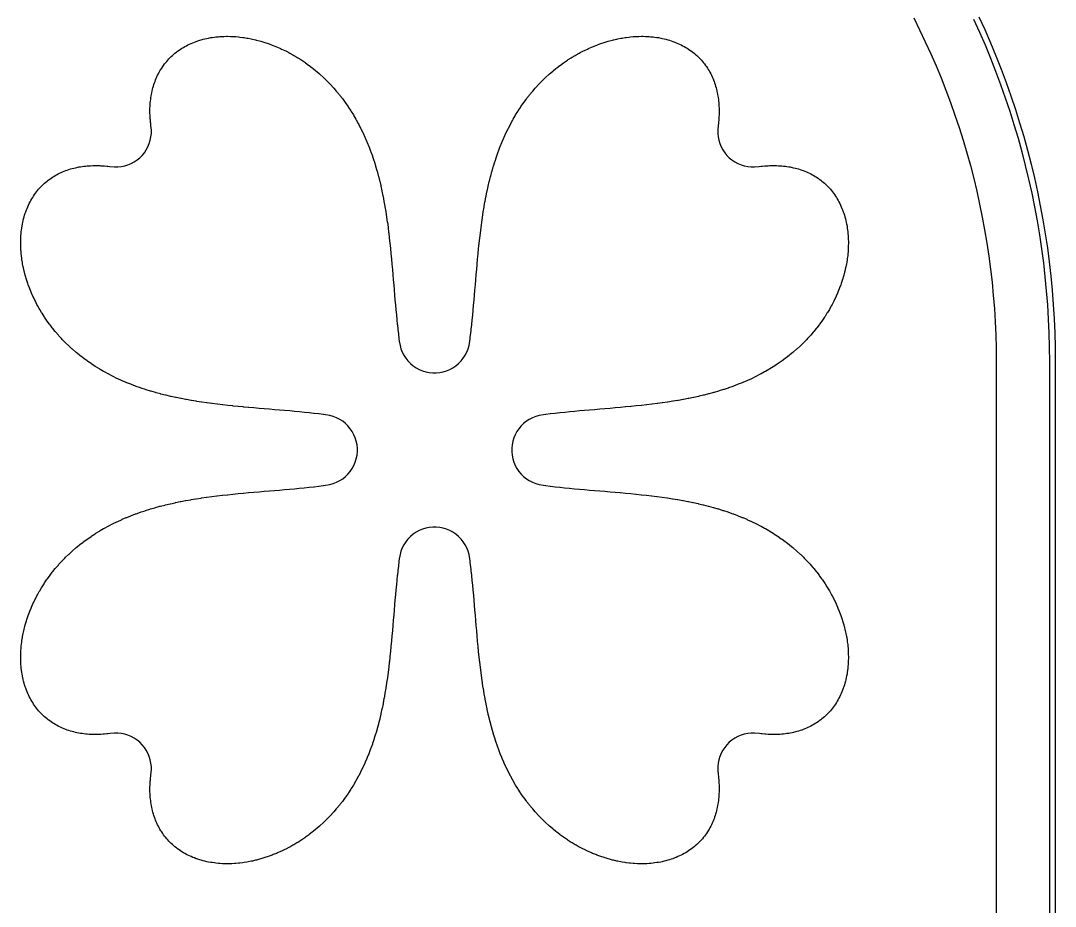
# Model space of a CAD drawing. Header units: metres. Extents: x 9 to 1211, y 9 to 2781.
# Drawn here: x 879 to 1054, y 1001.8 to 1151.6 of the extents above; entities that cross this region are included whole.
import ezdxf

# ---------------------------------------------------------------- set-up
doc = ezdxf.new("R2010")
doc.units = ezdxf.units.M
for name, color, linetype in [('ACIKLIK', 5, 'Continuous'), ('CAM_SABLON', 4, 'Continuous'), ('DIS_KENAR_V91_Z3', 1, 'Continuous'), ('LAMBA_T4_Z4', 3, 'Continuous')]:
    doc.layers.add(name, color=color, linetype=linetype)

msp = doc.modelspace()

# ---------------------------------------------------------------- linework, layer by layer
at = {"layer": 'ACIKLIK'}
msp.add_lwpolyline([(1030.05, 1152.11), (1031.04, 1150.11), (1032.01, 1148.09), (1032.93, 1146.06), (1033.82, 1144.01), (1034.68, 1141.95), (1035.5, 1139.87), (1036.28, 1137.78), (1037.03, 1135.67), (1037.73, 1133.55), (1038.41, 1131.42), (1039.04, 1129.28), (1039.64, 1127.13), (1040.2, 1124.97), (1040.72, 1122.79), (1041.2, 1120.61), (1041.65, 1118.42), (1042.05, 1116.23), (1042.42, 1114.02), (1042.75, 1111.81), (1043.04, 1109.6), (1043.3, 1107.38), (1043.51, 1105.16), (1043.69, 1102.93), (1043.82, 1100.7), (1043.92, 1098.47), (1043.98, 1096.23), (1044, 1093.88), (1044, 304.12)], dxfattribs=at)
at = {"layer": 'CAM_SABLON'}
msp.add_lwpolyline([(1040.16, 1151.9), (1041.16, 1149.72), (1042.11, 1147.53), (1043.02, 1145.32), (1043.9, 1143.1), (1044.74, 1140.86), (1045.54, 1138.6), (1046.29, 1136.34), (1047.01, 1134.05), (1047.69, 1131.76), (1048.33, 1129.46), (1048.93, 1127.14), (1049.49, 1124.82), (1050.01, 1122.48), (1050.48, 1120.14), (1050.92, 1117.79), (1051.31, 1115.43), (1051.67, 1113.07), (1051.98, 1110.7), (1052.25, 1108.32), (1052.48, 1105.94), (1052.67, 1103.56), (1052.81, 1101.17), (1052.92, 1098.78), (1052.98, 1096.39), (1053, 1093.92), (1053, 304.08)], dxfattribs=at)
at = {"layer": 'DIS_KENAR_V91_Z3'}
msp.add_lwpolyline([(894.11, 1031.03), (893.74, 1030.99), (893.56, 1030.97), (893.15, 1030.93), (892.97, 1030.91), (892.57, 1030.89), (892.37, 1030.88), (891.98, 1030.87), (891.78, 1030.86), (891.39, 1030.87), (891.18, 1030.87), (890.81, 1030.89), (890.59, 1030.9), (890.23, 1030.92), (890, 1030.95), (889.66, 1030.99), (889.42, 1031.02), (889.09, 1031.07), (888.84, 1031.11), (888.52, 1031.17), (888.28, 1031.23), (887.97, 1031.3), (887.72, 1031.37), (887.42, 1031.45), (887.17, 1031.53), (886.89, 1031.63), (886.63, 1031.72), (886.36, 1031.82), (886.1, 1031.93), (885.85, 1032.04), (885.58, 1032.17), (885.34, 1032.29), (885.08, 1032.43), (884.85, 1032.56), (884.6, 1032.71), (884.38, 1032.85), (884.13, 1033.02), (883.92, 1033.16), (883.67, 1033.35), (883.48, 1033.5), (883.24, 1033.7), (883.05, 1033.87), (882.82, 1034.08), (882.64, 1034.25), (882.42, 1034.47), (882.25, 1034.66), (882.04, 1034.89), (881.87, 1035.09), (881.68, 1035.33), (881.52, 1035.55), (881.35, 1035.79), (881.19, 1036.02), (881.03, 1036.27), (880.88, 1036.52), (880.73, 1036.77), (880.59, 1037.03), (880.46, 1037.29), (880.33, 1037.57), (880.21, 1037.83), (880.08, 1038.12), (879.98, 1038.38), (879.86, 1038.69), (879.77, 1038.95), (879.67, 1039.28), (879.59, 1039.54), (879.5, 1039.89), (879.43, 1040.14), (879.35, 1040.51), (879.3, 1040.75), (879.23, 1041.14), (879.19, 1041.38), (879.14, 1041.78), (879.11, 1042.02), (879.07, 1042.44), (879.05, 1042.68), (879.02, 1043.11), (879.01, 1043.34), (879, 1043.79), (879, 1044.01), (879.01, 1044.47), (879.02, 1044.69), (879.04, 1045.17), (879.06, 1045.38), (879.1, 1045.87), (879.12, 1046.08), (879.18, 1046.57), (879.21, 1046.78), (879.29, 1047.28), (879.33, 1047.48), (879.43, 1047.99), (879.47, 1048.19), (879.59, 1048.71), (879.64, 1048.9), (879.77, 1049.42), (879.83, 1049.61), (879.98, 1050.13), (880.04, 1050.32), (880.22, 1050.85), (880.28, 1051.03), (880.48, 1051.56), (880.55, 1051.73), (880.76, 1052.27), (880.83, 1052.44), (881.07, 1052.97), (881.15, 1053.13), (881.4, 1053.66), (881.48, 1053.83), (881.75, 1054.36), (881.84, 1054.52), (882.13, 1055.04), (882.22, 1055.2), (882.53, 1055.71), (882.62, 1055.87), (882.95, 1056.38), (883.05, 1056.53), (883.39, 1057.04), (883.49, 1057.18), (883.86, 1057.68), (883.96, 1057.82), (884.34, 1058.32), (884.45, 1058.46), (884.84, 1058.94), (884.96, 1059.07), (885.37, 1059.55), (885.48, 1059.68), (885.91, 1060.15), (886.03, 1060.27), (886.47, 1060.73), (886.6, 1060.85), (887.06, 1061.3), (887.18, 1061.41), (887.65, 1061.85), (887.78, 1061.96), (888.27, 1062.39), (888.4, 1062.5), (888.9, 1062.91), (889.03, 1063.01), (889.55, 1063.42), (889.69, 1063.52), (890.22, 1063.91), (890.35, 1064), (890.9, 1064.38), (891.03, 1064.47), (891.6, 1064.84), (891.73, 1064.92), (892.31, 1065.28), (892.44, 1065.36), (893.03, 1065.7), (893.16, 1065.77), (893.77, 1066.1), (893.9, 1066.17), (894.52, 1066.49), (894.65, 1066.56), (895.28, 1066.87), (895.41, 1066.93), (896.05, 1067.22), (896.18, 1067.28), (896.84, 1067.56), (896.96, 1067.61), (897.63, 1067.88), (897.75, 1067.93), (898.44, 1068.19), (898.55, 1068.23), (899.25, 1068.48), (899.36, 1068.52), (900.03, 1068.74), (900.13, 1068.77), (900.86, 1069), (900.97, 1069.03), (901.7, 1069.24), (901.8, 1069.27), (902.55, 1069.48), (902.65, 1069.5), (903.4, 1069.69), (903.5, 1069.72), (904.26, 1069.9), (904.35, 1069.92), (905.13, 1070.09), (905.21, 1070.11), (906, 1070.27), (906.08, 1070.29), (906.88, 1070.44), (906.95, 1070.45), (907.76, 1070.6), (907.83, 1070.61), (908.64, 1070.74), (908.71, 1070.75), (909.53, 1070.88), (909.59, 1070.89), (910.42, 1071.01), (910.47, 1071.02), (911.31, 1071.13), (911.36, 1071.14), (912.2, 1071.24), (912.24, 1071.25), (913.09, 1071.35), (913.13, 1071.35), (913.98, 1071.45), (914.02, 1071.45), (914.87, 1071.54), (914.91, 1071.54), (915.76, 1071.63), (915.79, 1071.63), (916.65, 1071.71), (916.68, 1071.71), (917.54, 1071.79), (917.56, 1071.79), (918.43, 1071.87), (918.44, 1071.87), (919.31, 1071.95), (919.32, 1071.95), (920.18, 1072.02), (921.06, 1072.09), (921.92, 1072.17), (922.77, 1072.24), (923.62, 1072.31), (924.46, 1072.38), (925.3, 1072.46), (926.13, 1072.54), (926.95, 1072.62), (927.77, 1072.7), (927.81, 1072.71), (928.57, 1072.79), (928.62, 1072.8), (929.36, 1072.88), (929.42, 1072.89), (930.15, 1072.98), (930.21, 1072.98), (930.57, 1073.03), (931.31, 1073.16), (931.88, 1073.32), (932.44, 1073.54), (932.97, 1073.82), (933.47, 1074.14), (933.93, 1074.51), (934.36, 1074.93), (934.74, 1075.39), (935.08, 1075.88), (935.36, 1076.4), (935.59, 1076.95), (935.77, 1077.52), (935.89, 1078.11), (935.95, 1078.7), (935.95, 1079.3), (935.89, 1079.89), (935.77, 1080.48), (935.59, 1081.05), (935.36, 1081.6), (935.08, 1082.12), (934.74, 1082.61), (934.36, 1083.07), (933.93, 1083.49), (933.47, 1083.86), (932.97, 1084.18), (932.44, 1084.46), (931.88, 1084.68), (931.31, 1084.84), (930.57, 1084.97), (930.21, 1085.02), (930.15, 1085.02), (929.42, 1085.11), (929.36, 1085.12), (928.62, 1085.2), (928.57, 1085.21), (927.81, 1085.29), (927.77, 1085.3), (927, 1085.38), (926.17, 1085.46), (925.34, 1085.54), (924.5, 1085.61), (923.65, 1085.69), (922.79, 1085.76), (921.93, 1085.83), (921.06, 1085.91), (920.19, 1085.98), (919.32, 1086.05), (919.32, 1086.05), (918.45, 1086.13), (918.44, 1086.13), (917.58, 1086.2), (917.56, 1086.21), (916.7, 1086.28), (916.68, 1086.29), (915.82, 1086.37), (915.79, 1086.37), (914.94, 1086.45), (914.9, 1086.46), (914.05, 1086.55), (914.02, 1086.55), (913.17, 1086.64), (913.13, 1086.65), (912.29, 1086.75), (912.24, 1086.75), (911.4, 1086.86), (911.35, 1086.86), (910.52, 1086.98), (910.47, 1086.98), (909.64, 1087.1), (909.58, 1087.11), (908.77, 1087.24), (908.7, 1087.25), (907.89, 1087.38), (907.82, 1087.39), (907.02, 1087.53), (906.95, 1087.55), (906.15, 1087.7), (906.07, 1087.71), (905.29, 1087.87), (905.21, 1087.89), (904.43, 1088.06), (904.34, 1088.08), (903.58, 1088.26), (903.49, 1088.28), (902.73, 1088.47), (902.64, 1088.5), (901.89, 1088.7), (901.79, 1088.73), (901.06, 1088.94), (900.95, 1088.97), (900.23, 1089.2), (900.12, 1089.23), (899.37, 1089.48), (899.25, 1089.52), (898.55, 1089.77), (898.44, 1089.81), (897.75, 1090.07), (897.63, 1090.12), (896.96, 1090.39), (896.84, 1090.44), (896.18, 1090.72), (896.05, 1090.78), (895.41, 1091.07), (895.28, 1091.13), (894.65, 1091.44), (894.52, 1091.51), (893.9, 1091.83), (893.77, 1091.9), (893.16, 1092.23), (893.03, 1092.3), (892.44, 1092.64), (892.31, 1092.72), (891.73, 1093.08), (891.6, 1093.16), (891.03, 1093.53), (890.9, 1093.62), (890.35, 1094), (890.22, 1094.09), (889.69, 1094.48), (889.55, 1094.58), (889.03, 1094.99), (888.9, 1095.09), (888.4, 1095.5), (888.27, 1095.61), (887.78, 1096.04), (887.65, 1096.15), (887.18, 1096.59), (887.06, 1096.7), (886.6, 1097.15), (886.47, 1097.27), (886.03, 1097.73), (885.91, 1097.85), (885.48, 1098.32), (885.37, 1098.45), (884.96, 1098.93), (884.84, 1099.06), (884.45, 1099.54), (884.34, 1099.68), (883.96, 1100.18), (883.86, 1100.32), (883.49, 1100.82), (883.39, 1100.96), (883.05, 1101.47), (882.95, 1101.62), (882.62, 1102.13), (882.53, 1102.29), (882.22, 1102.8), (882.13, 1102.96), (881.84, 1103.48), (881.75, 1103.64), (881.48, 1104.17), (881.4, 1104.34), (881.15, 1104.87), (881.07, 1105.03), (880.83, 1105.56), (880.76, 1105.73), (880.55, 1106.27), (880.48, 1106.44), (880.28, 1106.97), (880.22, 1107.15), (880.04, 1107.68), (879.98, 1107.87), (879.83, 1108.39), (879.77, 1108.58), (879.64, 1109.1), (879.59, 1109.29), (879.47, 1109.81), (879.43, 1110.01), (879.33, 1110.52), (879.29, 1110.72), (879.21, 1111.22), (879.18, 1111.43), (879.12, 1111.92), (879.1, 1112.13), (879.06, 1112.62), (879.04, 1112.83), (879.02, 1113.31), (879.01, 1113.53), (879, 1113.99), (879, 1114.21), (879.01, 1114.66), (879.02, 1114.89), (879.05, 1115.32), (879.07, 1115.56), (879.11, 1115.98), (879.14, 1116.22), (879.19, 1116.62), (879.23, 1116.86), (879.3, 1117.25), (879.35, 1117.49), (879.43, 1117.86), (879.5, 1118.11), (879.59, 1118.46), (879.67, 1118.72), (879.77, 1119.05), (879.86, 1119.31), (879.98, 1119.62), (880.08, 1119.88), (880.21, 1120.17), (880.33, 1120.43), (880.46, 1120.71), (880.59, 1120.97), (880.73, 1121.23), (880.88, 1121.48), (881.03, 1121.73), (881.19, 1121.98), (881.35, 1122.21), (881.52, 1122.45), (881.68, 1122.67), (881.87, 1122.91), (882.04, 1123.11), (882.25, 1123.34), (882.42, 1123.53), (882.64, 1123.75), (882.82, 1123.92), (883.05, 1124.13), (883.24, 1124.3), (883.48, 1124.5), (883.67, 1124.65), (883.92, 1124.84), (884.13, 1124.98), (884.38, 1125.15), (884.6, 1125.29), (884.85, 1125.44), (885.08, 1125.57), (885.34, 1125.71), (885.58, 1125.83), (885.85, 1125.96), (886.1, 1126.07), (886.36, 1126.18), (886.63, 1126.28), (886.89, 1126.37), (887.17, 1126.47), (887.42, 1126.55), (887.72, 1126.63), (887.97, 1126.7), (888.28, 1126.77), (888.52, 1126.83), (888.84, 1126.89), (889.09, 1126.93), (889.42, 1126.98), (889.66, 1127.01), (890, 1127.05), (890.23, 1127.08), (890.59, 1127.1), (890.81, 1127.11), (891.18, 1127.13), (891.39, 1127.13), (891.78, 1127.14), (891.98, 1127.13), (892.37, 1127.12), (892.57, 1127.11), (892.97, 1127.09), (893.15, 1127.07), (893.56, 1127.03), (893.74, 1127.01), (894.06, 1126.97), (894.87, 1126.9), (895.45, 1126.9), (896.03, 1126.96), (896.6, 1127.08), (897.15, 1127.25), (897.69, 1127.48), (898.21, 1127.75), (898.69, 1128.08), (899.14, 1128.45), (899.55, 1128.86), (899.92, 1129.31), (900.25, 1129.79), (900.52, 1130.31), (900.75, 1130.85), (900.92, 1131.4), (901.04, 1131.97), (901.1, 1132.55), (901.1, 1133.14), (901.03, 1133.89), (900.99, 1134.26), (900.97, 1134.44), (900.93, 1134.85), (900.91, 1135.03), (900.89, 1135.43), (900.88, 1135.63), (900.87, 1136.02), (900.86, 1136.22), (900.87, 1136.61), (900.87, 1136.82), (900.89, 1137.19), (900.9, 1137.41), (900.92, 1137.77), (900.95, 1138), (900.99, 1138.34), (901.02, 1138.58), (901.07, 1138.91), (901.11, 1139.16), (901.17, 1139.48), (901.23, 1139.72), (901.3, 1140.03), (901.37, 1140.28), (901.45, 1140.58), (901.53, 1140.83), (901.63, 1141.11), (901.72, 1141.37), (901.82, 1141.64), (901.93, 1141.9), (902.04, 1142.15), (902.17, 1142.42), (902.29, 1142.66), (902.43, 1142.92), (902.56, 1143.15), (902.71, 1143.4), (902.85, 1143.62), (903.02, 1143.87), (903.16, 1144.08), (903.35, 1144.33), (903.5, 1144.52), (903.7, 1144.76), (903.87, 1144.95), (904.08, 1145.18), (904.25, 1145.36), (904.47, 1145.58), (904.66, 1145.75), (904.89, 1145.96), (905.09, 1146.13), (905.33, 1146.32), (905.55, 1146.48), (905.79, 1146.65), (906.02, 1146.81), (906.27, 1146.97), (906.52, 1147.12), (906.77, 1147.27), (907.03, 1147.41), (907.29, 1147.54), (907.57, 1147.67), (907.83, 1147.79), (908.12, 1147.92), (908.38, 1148.02), (908.69, 1148.14), (908.95, 1148.23), (909.28, 1148.33), (909.54, 1148.41), (909.89, 1148.5), (910.14, 1148.57), (910.51, 1148.65), (910.75, 1148.7), (911.14, 1148.77), (911.38, 1148.81), (911.78, 1148.86), (912.02, 1148.89), (912.44, 1148.93), (912.68, 1148.95), (913.11, 1148.98), (913.34, 1148.99), (913.79, 1149), (914.01, 1149), (914.47, 1148.99), (914.69, 1148.98), (915.17, 1148.96), (915.38, 1148.94), (915.87, 1148.9), (916.08, 1148.88), (916.57, 1148.82), (916.78, 1148.79), (917.28, 1148.71), (917.48, 1148.67), (917.99, 1148.57), (918.19, 1148.53), (918.71, 1148.41), (918.9, 1148.36), (919.42, 1148.23), (919.61, 1148.17), (920.13, 1148.02), (920.32, 1147.96), (920.85, 1147.78), (921.03, 1147.72), (921.56, 1147.52), (921.73, 1147.45), (922.27, 1147.24), (922.44, 1147.17), (922.97, 1146.93), (923.13, 1146.85), (923.66, 1146.6), (923.83, 1146.52), (924.36, 1146.25), (924.52, 1146.16), (925.04, 1145.87), (925.2, 1145.78), (925.71, 1145.47), (925.87, 1145.38), (926.38, 1145.05), (926.53, 1144.95), (927.04, 1144.61), (927.18, 1144.51), (927.68, 1144.14), (927.82, 1144.04), (928.32, 1143.66), (928.46, 1143.55), (928.94, 1143.16), (929.07, 1143.04), (929.55, 1142.63), (929.68, 1142.52), (930.15, 1142.09), (930.27, 1141.97), (930.73, 1141.53), (930.85, 1141.4), (931.3, 1140.94), (931.41, 1140.82), (931.85, 1140.35), (931.96, 1140.22), (932.39, 1139.73), (932.5, 1139.6), (932.91, 1139.1), (933.01, 1138.97), (933.42, 1138.45), (933.52, 1138.31), (933.91, 1137.78), (934, 1137.65), (934.38, 1137.1), (934.47, 1136.97), (934.84, 1136.4), (934.92, 1136.27), (935.28, 1135.69), (935.36, 1135.56), (935.7, 1134.97), (935.77, 1134.84), (936.1, 1134.23), (936.17, 1134.1), (936.49, 1133.48), (936.56, 1133.35), (936.87, 1132.72), (936.93, 1132.59), (937.22, 1131.95), (937.28, 1131.82), (937.56, 1131.16), (937.61, 1131.04), (937.88, 1130.37), (937.93, 1130.25), (938.19, 1129.56), (938.23, 1129.45), (938.48, 1128.75), (938.52, 1128.64), (938.74, 1127.97), (938.77, 1127.87), (939, 1127.14), (939.03, 1127.03), (939.24, 1126.3), (939.27, 1126.2), (939.48, 1125.45), (939.5, 1125.35), (939.69, 1124.6), (939.72, 1124.5), (939.9, 1123.74), (939.92, 1123.65), (940.09, 1122.87), (940.11, 1122.79), (940.27, 1122), (940.29, 1121.92), (940.44, 1121.12), (940.45, 1121.05), (940.6, 1120.24), (940.61, 1120.17), (940.74, 1119.36), (940.75, 1119.29), (940.88, 1118.47), (940.89, 1118.41), (941.01, 1117.58), (941.02, 1117.53), (941.13, 1116.69), (941.14, 1116.64), (941.24, 1115.8), (941.25, 1115.76), (941.35, 1114.91), (941.35, 1114.87), (941.45, 1114.02), (941.45, 1113.98), (941.54, 1113.13), (941.54, 1113.09), (941.63, 1112.24), (941.63, 1112.21), (941.71, 1111.35), (941.71, 1111.32), (941.79, 1110.46), (941.79, 1110.44), (941.87, 1109.57), (941.87, 1109.56), (941.95, 1108.69), (941.95, 1108.68), (942.02, 1107.82), (942.09, 1106.94), (942.17, 1106.08), (942.24, 1105.23), (942.31, 1104.38), (942.38, 1103.54), (942.46, 1102.7), (942.54, 1101.87), (942.62, 1101.05), (942.7, 1100.23), (942.71, 1100.19), (942.79, 1099.43), (942.8, 1099.38), (942.88, 1098.64), (942.89, 1098.58), (942.98, 1097.85), (942.98, 1097.79), (943.03, 1097.43), (943.16, 1096.69), (943.32, 1096.12), (943.54, 1095.56), (943.82, 1095.03), (944.14, 1094.53), (944.51, 1094.07), (944.93, 1093.64), (945.39, 1093.26), (945.88, 1092.92), (946.4, 1092.64), (946.95, 1092.41), (947.52, 1092.23), (948.11, 1092.11), (948.7, 1092.05), (949.3, 1092.05), (949.89, 1092.11), (950.48, 1092.23), (951.05, 1092.41), (951.6, 1092.64), (952.12, 1092.92), (952.61, 1093.26), (953.07, 1093.64), (953.49, 1094.07), (953.86, 1094.53), (954.18, 1095.03), (954.46, 1095.56), (954.68, 1096.12), (954.84, 1096.69), (954.97, 1097.43), (955.02, 1097.79), (955.02, 1097.85), (955.11, 1098.58), (955.12, 1098.64), (955.2, 1099.38), (955.21, 1099.43), (955.29, 1100.19), (955.3, 1100.23), (955.38, 1101), (955.46, 1101.83), (955.54, 1102.66), (955.61, 1103.5), (955.69, 1104.35), (955.76, 1105.21), (955.83, 1106.07), (955.91, 1106.94), (955.98, 1107.81), (956.05, 1108.68), (956.05, 1108.68), (956.13, 1109.55), (956.13, 1109.56), (956.2, 1110.42), (956.21, 1110.44), (956.28, 1111.3), (956.29, 1111.32), (956.37, 1112.18), (956.37, 1112.21), (956.45, 1113.06), (956.46, 1113.1), (956.55, 1113.95), (956.55, 1113.98), (956.64, 1114.83), (956.65, 1114.87), (956.75, 1115.71), (956.75, 1115.76), (956.86, 1116.6), (956.86, 1116.65), (956.98, 1117.48), (956.98, 1117.53), (957.1, 1118.36), (957.11, 1118.42), (957.24, 1119.23), (957.25, 1119.3), (957.38, 1120.11), (957.39, 1120.18), (957.53, 1120.98), (957.55, 1121.05), (957.7, 1121.85), (957.71, 1121.93), (957.87, 1122.71), (957.89, 1122.79), (958.06, 1123.57), (958.08, 1123.66), (958.26, 1124.42), (958.28, 1124.51), (958.47, 1125.27), (958.5, 1125.36), (958.7, 1126.11), (958.73, 1126.21), (958.94, 1126.94), (958.97, 1127.05), (959.2, 1127.77), (959.23, 1127.88), (959.48, 1128.63), (959.52, 1128.75), (959.77, 1129.45), (959.81, 1129.56), (960.07, 1130.25), (960.12, 1130.37), (960.39, 1131.04), (960.44, 1131.16), (960.72, 1131.82), (960.78, 1131.95), (961.07, 1132.59), (961.13, 1132.72), (961.44, 1133.35), (961.51, 1133.48), (961.83, 1134.1), (961.9, 1134.23), (962.23, 1134.84), (962.3, 1134.97), (962.64, 1135.56), (962.72, 1135.69), (963.08, 1136.27), (963.16, 1136.4), (963.53, 1136.97), (963.62, 1137.1), (964, 1137.65), (964.09, 1137.78), (964.48, 1138.31), (964.58, 1138.45), (964.99, 1138.97), (965.09, 1139.1), (965.5, 1139.6), (965.61, 1139.73), (966.04, 1140.22), (966.15, 1140.35), (966.59, 1140.82), (966.7, 1140.94), (967.15, 1141.4), (967.27, 1141.53), (967.73, 1141.97), (967.85, 1142.09), (968.32, 1142.52), (968.45, 1142.63), (968.93, 1143.04), (969.06, 1143.16), (969.54, 1143.55), (969.68, 1143.66), (970.18, 1144.04), (970.32, 1144.14), (970.82, 1144.51), (970.96, 1144.61), (971.47, 1144.95), (971.62, 1145.05), (972.13, 1145.38), (972.29, 1145.47), (972.8, 1145.78), (972.96, 1145.87), (973.48, 1146.16), (973.64, 1146.25), (974.17, 1146.52), (974.34, 1146.6), (974.87, 1146.85), (975.03, 1146.93), (975.56, 1147.17), (975.73, 1147.24), (976.27, 1147.45), (976.44, 1147.52), (976.97, 1147.72), (977.15, 1147.78), (977.68, 1147.96), (977.87, 1148.02), (978.39, 1148.17), (978.58, 1148.23), (979.1, 1148.36), (979.29, 1148.41), (979.81, 1148.53), (980.01, 1148.57), (980.52, 1148.67), (980.72, 1148.71), (981.22, 1148.79), (981.43, 1148.82), (981.92, 1148.88), (982.13, 1148.9), (982.62, 1148.94), (982.83, 1148.96), (983.31, 1148.98), (983.53, 1148.99), (983.99, 1149), (984.21, 1149), (984.66, 1148.99), (984.89, 1148.98), (985.32, 1148.95), (985.56, 1148.93), (985.98, 1148.89), (986.22, 1148.86), (986.62, 1148.81), (986.86, 1148.77), (987.25, 1148.7), (987.49, 1148.65), (987.86, 1148.57), (988.11, 1148.5), (988.46, 1148.41), (988.72, 1148.33), (989.05, 1148.23), (989.31, 1148.14), (989.62, 1148.02), (989.88, 1147.92), (990.17, 1147.79), (990.43, 1147.67), (990.71, 1147.54), (990.97, 1147.41), (991.23, 1147.27), (991.48, 1147.12), (991.73, 1146.97), (991.98, 1146.81), (992.21, 1146.65), (992.45, 1146.48), (992.67, 1146.32), (992.91, 1146.13), (993.11, 1145.96), (993.34, 1145.75), (993.53, 1145.58), (993.75, 1145.36), (993.92, 1145.18), (994.13, 1144.95), (994.3, 1144.76), (994.5, 1144.52), (994.65, 1144.33), (994.84, 1144.08), (994.98, 1143.87), (995.15, 1143.62), (995.29, 1143.4), (995.44, 1143.15), (995.57, 1142.92), (995.71, 1142.66), (995.83, 1142.42), (995.96, 1142.15), (996.07, 1141.9), (996.18, 1141.64), (996.28, 1141.37), (996.37, 1141.11), (996.47, 1140.83), (996.55, 1140.58), (996.63, 1140.28), (996.7, 1140.03), (996.77, 1139.72), (996.83, 1139.48), (996.89, 1139.16), (996.93, 1138.91), (996.98, 1138.58), (997.01, 1138.34), (997.05, 1138), (997.08, 1137.77), (997.1, 1137.41), (997.11, 1137.19), (997.13, 1136.82), (997.13, 1136.61), (997.14, 1136.22), (997.13, 1136.02), (997.12, 1135.63), (997.11, 1135.43), (997.09, 1135.03), (997.07, 1134.85), (997.03, 1134.44), (997.01, 1134.26), (996.97, 1133.94), (996.9, 1133.13), (996.9, 1132.55), (996.96, 1131.97), (997.08, 1131.4), (997.25, 1130.85), (997.48, 1130.31), (997.75, 1129.79), (998.08, 1129.31), (998.45, 1128.86), (998.86, 1128.45), (999.31, 1128.08), (999.79, 1127.75), (1000.31, 1127.48), (1000.85, 1127.25), (1001.4, 1127.08), (1001.97, 1126.96), (1002.55, 1126.9), (1003.14, 1126.9), (1003.89, 1126.97), (1004.26, 1127.01), (1004.44, 1127.03), (1004.85, 1127.07), (1005.03, 1127.09), (1005.43, 1127.11), (1005.63, 1127.12), (1006.02, 1127.13), (1006.22, 1127.14), (1006.61, 1127.13), (1006.82, 1127.13), (1007.19, 1127.11), (1007.41, 1127.1), (1007.77, 1127.08), (1008, 1127.05), (1008.34, 1127.01), (1008.58, 1126.98), (1008.91, 1126.93), (1009.16, 1126.89), (1009.48, 1126.83), (1009.72, 1126.77), (1010.03, 1126.7), (1010.28, 1126.63), (1010.58, 1126.55), (1010.83, 1126.47), (1011.11, 1126.37), (1011.37, 1126.28), (1011.64, 1126.18), (1011.9, 1126.07), (1012.15, 1125.96), (1012.42, 1125.83), (1012.66, 1125.71), (1012.92, 1125.57), (1013.15, 1125.44), (1013.4, 1125.29), (1013.62, 1125.15), (1013.87, 1124.98), (1014.08, 1124.84), (1014.33, 1124.65), (1014.52, 1124.5), (1014.76, 1124.3), (1014.95, 1124.13), (1015.18, 1123.92), (1015.36, 1123.75), (1015.58, 1123.53), (1015.75, 1123.34), (1015.96, 1123.11), (1016.13, 1122.91), (1016.32, 1122.67), (1016.48, 1122.45), (1016.65, 1122.21), (1016.81, 1121.98), (1016.97, 1121.73), (1017.12, 1121.48), (1017.27, 1121.23), (1017.41, 1120.97), (1017.54, 1120.71), (1017.67, 1120.43), (1017.79, 1120.17), (1017.92, 1119.88), (1018.02, 1119.62), (1018.14, 1119.31), (1018.23, 1119.05), (1018.33, 1118.72), (1018.41, 1118.46), (1018.5, 1118.11), (1018.57, 1117.86), (1018.65, 1117.49), (1018.7, 1117.25), (1018.77, 1116.86), (1018.81, 1116.62), (1018.86, 1116.22), (1018.89, 1115.98), (1018.93, 1115.56), (1018.95, 1115.32), (1018.98, 1114.89), (1018.99, 1114.66), (1019, 1114.21), (1019, 1113.99), (1018.99, 1113.53), (1018.98, 1113.31), (1018.96, 1112.83), (1018.94, 1112.62), (1018.9, 1112.13), (1018.88, 1111.92), (1018.82, 1111.43), (1018.79, 1111.22), (1018.71, 1110.72), (1018.67, 1110.52), (1018.57, 1110.01), (1018.53, 1109.81), (1018.41, 1109.29), (1018.36, 1109.1), (1018.23, 1108.58), (1018.17, 1108.39), (1018.02, 1107.87), (1017.96, 1107.68), (1017.78, 1107.15), (1017.72, 1106.97), (1017.52, 1106.44), (1017.45, 1106.27), (1017.24, 1105.73), (1017.17, 1105.56), (1016.93, 1105.03), (1016.85, 1104.87), (1016.6, 1104.34), (1016.52, 1104.17), (1016.25, 1103.64), (1016.16, 1103.48), (1015.87, 1102.96), (1015.78, 1102.8), (1015.47, 1102.29), (1015.38, 1102.13), (1015.05, 1101.62), (1014.95, 1101.47), (1014.61, 1100.96), (1014.51, 1100.82), (1014.14, 1100.32), (1014.04, 1100.18), (1013.66, 1099.68), (1013.55, 1099.54), (1013.16, 1099.06), (1013.04, 1098.93), (1012.63, 1098.45), (1012.52, 1098.32), (1012.09, 1097.85), (1011.97, 1097.73), (1011.53, 1097.27), (1011.4, 1097.15), (1010.94, 1096.7), (1010.82, 1096.59), (1010.35, 1096.15), (1010.22, 1096.04), (1009.73, 1095.61), (1009.6, 1095.5), (1009.1, 1095.09), (1008.97, 1094.99), (1008.45, 1094.58), (1008.31, 1094.48), (1007.78, 1094.09), (1007.65, 1094), (1007.1, 1093.62), (1006.97, 1093.53), (1006.4, 1093.16), (1006.27, 1093.08), (1005.69, 1092.72), (1005.56, 1092.64), (1004.97, 1092.3), (1004.84, 1092.23), (1004.23, 1091.9), (1004.1, 1091.83), (1003.48, 1091.51), (1003.35, 1091.44), (1002.72, 1091.13), (1002.59, 1091.07), (1001.95, 1090.78), (1001.82, 1090.72), (1001.16, 1090.44), (1001.04, 1090.39), (1000.37, 1090.12), (1000.25, 1090.07), (999.56, 1089.81), (999.45, 1089.77), (998.75, 1089.52), (998.64, 1089.48), (997.97, 1089.26), (997.87, 1089.23), (997.14, 1089), (997.03, 1088.97), (996.3, 1088.76), (996.2, 1088.73), (995.45, 1088.52), (995.35, 1088.5), (994.6, 1088.31), (994.5, 1088.28), (993.74, 1088.1), (993.65, 1088.08), (992.87, 1087.91), (992.79, 1087.89), (992, 1087.73), (991.92, 1087.71), (991.12, 1087.56), (991.05, 1087.55), (990.24, 1087.4), (990.17, 1087.39), (989.36, 1087.26), (989.29, 1087.25), (988.47, 1087.12), (988.41, 1087.11), (987.58, 1086.99), (987.53, 1086.98), (986.69, 1086.87), (986.64, 1086.86), (985.8, 1086.76), (985.76, 1086.75), (984.91, 1086.65), (984.87, 1086.65), (984.02, 1086.55), (983.98, 1086.55), (983.13, 1086.46), (983.09, 1086.46), (982.24, 1086.37), (982.21, 1086.37), (981.35, 1086.29), (981.32, 1086.29), (980.46, 1086.21), (980.44, 1086.21), (979.57, 1086.13), (979.56, 1086.13), (978.69, 1086.05), (978.68, 1086.05), (977.82, 1085.98), (976.94, 1085.91), (976.08, 1085.83), (975.23, 1085.76), (974.38, 1085.69), (973.54, 1085.62), (972.7, 1085.54), (971.87, 1085.46), (971.05, 1085.38), (970.23, 1085.3), (970.19, 1085.29), (969.43, 1085.21), (969.38, 1085.2), (968.64, 1085.12), (968.58, 1085.11), (967.85, 1085.02), (967.79, 1085.02), (967.43, 1084.97), (966.69, 1084.84), (966.12, 1084.68), (965.56, 1084.46), (965.03, 1084.18), (964.53, 1083.86), (964.07, 1083.49), (963.64, 1083.07), (963.26, 1082.61), (962.92, 1082.12), (962.64, 1081.6), (962.41, 1081.05), (962.23, 1080.48), (962.11, 1079.89), (962.05, 1079.3), (962.05, 1078.7), (962.11, 1078.11), (962.23, 1077.52), (962.41, 1076.95), (962.64, 1076.4), (962.92, 1075.88), (963.26, 1075.39), (963.64, 1074.93), (964.07, 1074.51), (964.53, 1074.14), (965.03, 1073.82), (965.56, 1073.54), (966.12, 1073.32), (966.69, 1073.16), (967.43, 1073.03), (967.79, 1072.98), (967.85, 1072.98), (968.58, 1072.89), (968.64, 1072.88), (969.38, 1072.8), (969.43, 1072.79), (970.19, 1072.71), (970.23, 1072.7), (971, 1072.62), (971.83, 1072.54), (972.66, 1072.46), (973.5, 1072.39), (974.35, 1072.31), (975.21, 1072.24), (976.07, 1072.17), (976.94, 1072.09), (977.81, 1072.02), (978.68, 1071.95), (978.68, 1071.95), (979.55, 1071.87), (979.56, 1071.87), (980.42, 1071.8), (980.44, 1071.79), (981.3, 1071.72), (981.32, 1071.71), (982.18, 1071.63), (982.21, 1071.63), (983.06, 1071.55), (983.1, 1071.54), (983.95, 1071.45), (983.98, 1071.45), (984.83, 1071.36), (984.87, 1071.35), (985.71, 1071.25), (985.76, 1071.25), (986.6, 1071.14), (986.65, 1071.14), (987.48, 1071.02), (987.53, 1071.02), (988.36, 1070.9), (988.42, 1070.89), (989.23, 1070.76), (989.3, 1070.75), (990.11, 1070.62), (990.18, 1070.61), (990.98, 1070.47), (991.05, 1070.45), (991.85, 1070.3), (991.93, 1070.29), (992.71, 1070.13), (992.79, 1070.11), (993.57, 1069.94), (993.66, 1069.92), (994.42, 1069.74), (994.51, 1069.72), (995.27, 1069.53), (995.36, 1069.5), (996.11, 1069.3), (996.21, 1069.27), (996.94, 1069.06), (997.05, 1069.03), (997.77, 1068.8), (997.88, 1068.77), (998.63, 1068.52), (998.75, 1068.48), (999.45, 1068.23), (999.56, 1068.19), (1000.25, 1067.93), (1000.37, 1067.88), (1001.04, 1067.61), (1001.16, 1067.56), (1001.82, 1067.28), (1001.95, 1067.22), (1002.59, 1066.93), (1002.72, 1066.87), (1003.35, 1066.56), (1003.48, 1066.49), (1004.1, 1066.17), (1004.23, 1066.1), (1004.84, 1065.77), (1004.97, 1065.7), (1005.56, 1065.36), (1005.69, 1065.28), (1006.27, 1064.92), (1006.4, 1064.84), (1006.97, 1064.47), (1007.1, 1064.38), (1007.65, 1064), (1007.78, 1063.91), (1008.31, 1063.52), (1008.45, 1063.42), (1008.97, 1063.01), (1009.1, 1062.91), (1009.6, 1062.5), (1009.73, 1062.39), (1010.22, 1061.96), (1010.35, 1061.85), (1010.82, 1061.41), (1010.94, 1061.3), (1011.4, 1060.85), (1011.53, 1060.73), (1011.97, 1060.27), (1012.09, 1060.15), (1012.52, 1059.68), (1012.63, 1059.55), (1013.04, 1059.07), (1013.16, 1058.94), (1013.55, 1058.46), (1013.66, 1058.32), (1014.04, 1057.82), (1014.14, 1057.68), (1014.51, 1057.18), (1014.61, 1057.04), (1014.95, 1056.53), (1015.05, 1056.38), (1015.38, 1055.87), (1015.47, 1055.71), (1015.78, 1055.2), (1015.87, 1055.04), (1016.16, 1054.52), (1016.25, 1054.36), (1016.52, 1053.83), (1016.6, 1053.66), (1016.85, 1053.13), (1016.93, 1052.97), (1017.17, 1052.44), (1017.24, 1052.27), (1017.45, 1051.73), (1017.52, 1051.56), (1017.72, 1051.03), (1017.78, 1050.85), (1017.96, 1050.32), (1018.02, 1050.13), (1018.17, 1049.61), (1018.23, 1049.42), (1018.36, 1048.9), (1018.41, 1048.71), (1018.53, 1048.19), (1018.57, 1047.99), (1018.67, 1047.48), (1018.71, 1047.28), (1018.79, 1046.78), (1018.82, 1046.57), (1018.88, 1046.08), (1018.9, 1045.87), (1018.94, 1045.38), (1018.96, 1045.17), (1018.98, 1044.69), (1018.99, 1044.47), (1019, 1044.01), (1019, 1043.79), (1018.99, 1043.34), (1018.98, 1043.11), (1018.95, 1042.68), (1018.93, 1042.44), (1018.89, 1042.02), (1018.86, 1041.78), (1018.81, 1041.38), (1018.77, 1041.14), (1018.7, 1040.75), (1018.65, 1040.51), (1018.57, 1040.14), (1018.5, 1039.89), (1018.41, 1039.54), (1018.33, 1039.28), (1018.23, 1038.95), (1018.14, 1038.69), (1018.02, 1038.38), (1017.92, 1038.12), (1017.79, 1037.83), (1017.67, 1037.57), (1017.54, 1037.29), (1017.41, 1037.03), (1017.27, 1036.77), (1017.12, 1036.52), (1016.97, 1036.27), (1016.81, 1036.02), (1016.65, 1035.79), (1016.48, 1035.55), (1016.32, 1035.33), (1016.13, 1035.09), (1015.96, 1034.89), (1015.75, 1034.66), (1015.58, 1034.47), (1015.36, 1034.25), (1015.18, 1034.08), (1014.95, 1033.87), (1014.76, 1033.7), (1014.52, 1033.5), (1014.33, 1033.35), (1014.08, 1033.16), (1013.87, 1033.02), (1013.62, 1032.85), (1013.4, 1032.71), (1013.15, 1032.56), (1012.92, 1032.43), (1012.66, 1032.29), (1012.42, 1032.17), (1012.15, 1032.04), (1011.9, 1031.93), (1011.64, 1031.82), (1011.37, 1031.72), (1011.11, 1031.63), (1010.83, 1031.53), (1010.58, 1031.45), (1010.28, 1031.37), (1010.03, 1031.3), (1009.72, 1031.23), (1009.48, 1031.17), (1009.16, 1031.11), (1008.91, 1031.07), (1008.58, 1031.02), (1008.34, 1030.99), (1008, 1030.95), (1007.77, 1030.92), (1007.41, 1030.9), (1007.19, 1030.89), (1006.82, 1030.87), (1006.61, 1030.87), (1006.22, 1030.86), (1006.02, 1030.87), (1005.63, 1030.88), (1005.43, 1030.89), (1005.03, 1030.91), (1004.85, 1030.93), (1004.44, 1030.97), (1004.26, 1030.99), (1003.94, 1031.03), (1003.13, 1031.1), (1002.55, 1031.1), (1001.97, 1031.04), (1001.4, 1030.92), (1000.85, 1030.75), (1000.31, 1030.52), (999.79, 1030.25), (999.31, 1029.92), (998.86, 1029.55), (998.45, 1029.14), (998.08, 1028.69), (997.75, 1028.21), (997.48, 1027.69), (997.25, 1027.15), (997.08, 1026.6), (996.96, 1026.03), (996.9, 1025.45), (996.9, 1024.86), (996.97, 1024.11), (997.01, 1023.74), (997.03, 1023.56), (997.07, 1023.15), (997.09, 1022.97), (997.11, 1022.57), (997.12, 1022.37), (997.13, 1021.98), (997.14, 1021.78), (997.13, 1021.39), (997.13, 1021.18), (997.11, 1020.81), (997.1, 1020.59), (997.08, 1020.23), (997.05, 1020), (997.01, 1019.66), (996.98, 1019.42), (996.93, 1019.09), (996.89, 1018.84), (996.83, 1018.52), (996.77, 1018.28), (996.7, 1017.97), (996.63, 1017.72), (996.55, 1017.42), (996.47, 1017.17), (996.37, 1016.89), (996.28, 1016.63), (996.18, 1016.36), (996.07, 1016.1), (995.96, 1015.85), (995.83, 1015.58), (995.71, 1015.34), (995.57, 1015.08), (995.44, 1014.85), (995.29, 1014.6), (995.15, 1014.38), (994.98, 1014.13), (994.84, 1013.92), (994.65, 1013.67), (994.5, 1013.48), (994.3, 1013.24), (994.13, 1013.05), (993.92, 1012.82), (993.75, 1012.64), (993.53, 1012.42), (993.34, 1012.25), (993.11, 1012.04), (992.91, 1011.87), (992.67, 1011.68), (992.45, 1011.52), (992.21, 1011.35), (991.98, 1011.19), (991.73, 1011.03), (991.48, 1010.88), (991.23, 1010.73), (990.97, 1010.59), (990.71, 1010.46), (990.43, 1010.33), (990.17, 1010.21), (989.88, 1010.08), (989.62, 1009.98), (989.31, 1009.86), (989.05, 1009.77), (988.72, 1009.67), (988.46, 1009.59), (988.11, 1009.5), (987.86, 1009.43), (987.49, 1009.35), (987.25, 1009.3), (986.86, 1009.23), (986.62, 1009.19), (986.22, 1009.14), (985.98, 1009.11), (985.56, 1009.07), (985.32, 1009.05), (984.89, 1009.02), (984.66, 1009.01), (984.21, 1009), (983.99, 1009), (983.53, 1009.01), (983.31, 1009.02), (982.83, 1009.04), (982.62, 1009.06), (982.13, 1009.1), (981.92, 1009.12), (981.43, 1009.18), (981.22, 1009.21), (980.72, 1009.29), (980.52, 1009.33), (980.01, 1009.43), (979.81, 1009.47), (979.29, 1009.59), (979.1, 1009.64), (978.58, 1009.77), (978.39, 1009.83), (977.87, 1009.98), (977.68, 1010.04), (977.15, 1010.22), (976.97, 1010.28), (976.44, 1010.48), (976.27, 1010.55), (975.73, 1010.76), (975.56, 1010.83), (975.03, 1011.07), (974.87, 1011.15), (974.34, 1011.4), (974.17, 1011.48), (973.64, 1011.75), (973.48, 1011.84), (972.96, 1012.13), (972.8, 1012.22), (972.29, 1012.53), (972.13, 1012.62), (971.62, 1012.95), (971.47, 1013.05), (970.96, 1013.39), (970.82, 1013.49), (970.32, 1013.86), (970.18, 1013.96), (969.68, 1014.34), (969.54, 1014.45), (969.06, 1014.84), (968.93, 1014.96), (968.45, 1015.37), (968.32, 1015.48), (967.85, 1015.91), (967.73, 1016.03), (967.27, 1016.47), (967.15, 1016.6), (966.7, 1017.06), (966.59, 1017.18), (966.15, 1017.65), (966.04, 1017.78), (965.61, 1018.27), (965.5, 1018.4), (965.09, 1018.9), (964.99, 1019.03), (964.58, 1019.55), (964.48, 1019.69), (964.09, 1020.22), (964, 1020.35), (963.62, 1020.9), (963.53, 1021.03), (963.16, 1021.6), (963.08, 1021.73), (962.72, 1022.31), (962.64, 1022.44), (962.3, 1023.03), (962.23, 1023.16), (961.9, 1023.77), (961.83, 1023.9), (961.51, 1024.52), (961.44, 1024.65), (961.13, 1025.28), (961.07, 1025.41), (960.78, 1026.05), (960.72, 1026.18), (960.44, 1026.84), (960.39, 1026.96), (960.12, 1027.63), (960.07, 1027.75), (959.81, 1028.44), (959.77, 1028.55), (959.52, 1029.25), (959.48, 1029.36), (959.26, 1030.03), (959.23, 1030.13), (959, 1030.86), (958.97, 1030.97), (958.76, 1031.7), (958.73, 1031.8), (958.52, 1032.55), (958.5, 1032.65), (958.31, 1033.4), (958.28, 1033.5), (958.1, 1034.26), (958.08, 1034.35), (957.91, 1035.13), (957.89, 1035.21), (957.73, 1036), (957.71, 1036.08), (957.56, 1036.88), (957.55, 1036.95), (957.4, 1037.76), (957.39, 1037.83), (957.26, 1038.64), (957.25, 1038.71), (957.12, 1039.53), (957.11, 1039.59), (956.99, 1040.42), (956.98, 1040.47), (956.87, 1041.31), (956.86, 1041.36), (956.76, 1042.2), (956.75, 1042.24), (956.65, 1043.09), (956.65, 1043.13), (956.55, 1043.98), (956.55, 1044.02), (956.46, 1044.87), (956.46, 1044.91), (956.37, 1045.76), (956.37, 1045.79), (956.29, 1046.65), (956.29, 1046.68), (956.21, 1047.54), (956.21, 1047.56), (956.13, 1048.43), (956.13, 1048.44), (956.05, 1049.31), (956.05, 1049.32), (955.98, 1050.18), (955.91, 1051.06), (955.83, 1051.92), (955.76, 1052.77), (955.69, 1053.62), (955.62, 1054.46), (955.54, 1055.3), (955.46, 1056.13), (955.38, 1056.95), (955.3, 1057.77), (955.29, 1057.81), (955.21, 1058.57), (955.2, 1058.62), (955.12, 1059.36), (955.11, 1059.42), (955.02, 1060.15), (955.02, 1060.21), (954.97, 1060.57), (954.84, 1061.31), (954.68, 1061.88), (954.46, 1062.44), (954.18, 1062.97), (953.86, 1063.47), (953.49, 1063.93), (953.07, 1064.36), (952.61, 1064.74), (952.12, 1065.08), (951.6, 1065.36), (951.05, 1065.59), (950.48, 1065.77), (949.89, 1065.89), (949.3, 1065.95), (948.7, 1065.95), (948.11, 1065.89), (947.52, 1065.77), (946.95, 1065.59), (946.4, 1065.36), (945.88, 1065.08), (945.39, 1064.74), (944.93, 1064.36), (944.51, 1063.93), (944.14, 1063.47), (943.82, 1062.97), (943.54, 1062.44), (943.32, 1061.88), (943.16, 1061.31), (943.03, 1060.57), (942.98, 1060.21), (942.98, 1060.15), (942.89, 1059.42), (942.88, 1059.36), (942.8, 1058.62), (942.79, 1058.57), (942.71, 1057.81), (942.7, 1057.77), (942.62, 1057), (942.54, 1056.17), (942.46, 1055.34), (942.39, 1054.5), (942.31, 1053.65), (942.24, 1052.79), (942.17, 1051.93), (942.09, 1051.06), (942.02, 1050.19), (941.95, 1049.32), (941.95, 1049.32), (941.87, 1048.45), (941.87, 1048.44), (941.8, 1047.58), (941.79, 1047.56), (941.72, 1046.7), (941.71, 1046.68), (941.63, 1045.82), (941.63, 1045.79), (941.55, 1044.94), (941.54, 1044.9), (941.45, 1044.05), (941.45, 1044.02), (941.36, 1043.17), (941.35, 1043.13), (941.25, 1042.29), (941.25, 1042.24), (941.14, 1041.4), (941.14, 1041.35), (941.02, 1040.52), (941.02, 1040.47), (940.9, 1039.64), (940.89, 1039.58), (940.76, 1038.77), (940.75, 1038.7), (940.62, 1037.89), (940.61, 1037.82), (940.47, 1037.02), (940.45, 1036.95), (940.3, 1036.15), (940.29, 1036.07), (940.13, 1035.29), (940.11, 1035.21), (939.94, 1034.43), (939.92, 1034.34), (939.74, 1033.58), (939.72, 1033.49), (939.53, 1032.73), (939.5, 1032.64), (939.3, 1031.89), (939.27, 1031.79), (939.06, 1031.06), (939.03, 1030.95), (938.8, 1030.23), (938.77, 1030.12), (938.52, 1029.37), (938.48, 1029.25), (938.23, 1028.55), (938.19, 1028.44), (937.93, 1027.75), (937.88, 1027.63), (937.61, 1026.96), (937.56, 1026.84), (937.28, 1026.18), (937.22, 1026.05), (936.93, 1025.41), (936.87, 1025.28), (936.56, 1024.65), (936.49, 1024.52), (936.17, 1023.9), (936.1, 1023.77), (935.77, 1023.16), (935.7, 1023.03), (935.36, 1022.44), (935.28, 1022.31), (934.92, 1021.73), (934.84, 1021.6), (934.47, 1021.03), (934.38, 1020.9), (934, 1020.35), (933.91, 1020.22), (933.52, 1019.69), (933.42, 1019.55), (933.01, 1019.03), (932.91, 1018.9), (932.5, 1018.4), (932.39, 1018.27), (931.96, 1017.78), (931.85, 1017.65), (931.41, 1017.18), (931.3, 1017.06), (930.85, 1016.6), (930.73, 1016.47), (930.27, 1016.03), (930.15, 1015.91), (929.68, 1015.48), (929.55, 1015.37), (929.07, 1014.96), (928.94, 1014.84), (928.46, 1014.45), (928.32, 1014.34), (927.82, 1013.96), (927.68, 1013.86), (927.18, 1013.49), (927.04, 1013.39), (926.53, 1013.05), (926.38, 1012.95), (925.87, 1012.62), (925.71, 1012.53), (925.2, 1012.22), (925.04, 1012.13), (924.52, 1011.84), (924.36, 1011.75), (923.83, 1011.48), (923.66, 1011.4), (923.13, 1011.15), (922.97, 1011.07), (922.44, 1010.83), (922.27, 1010.76), (921.73, 1010.55), (921.56, 1010.48), (921.03, 1010.28), (920.85, 1010.22), (920.32, 1010.04), (920.13, 1009.98), (919.61, 1009.83), (919.42, 1009.77), (918.9, 1009.64), (918.71, 1009.59), (918.19, 1009.47), (917.99, 1009.43), (917.48, 1009.33), (917.28, 1009.29), (916.78, 1009.21), (916.57, 1009.18), (916.08, 1009.12), (915.87, 1009.1), (915.38, 1009.06), (915.17, 1009.04), (914.69, 1009.02), (914.47, 1009.01), (914.01, 1009), (913.79, 1009), (913.34, 1009.01), (913.11, 1009.02), (912.68, 1009.05), (912.44, 1009.07), (912.02, 1009.11), (911.78, 1009.14), (911.38, 1009.19), (911.14, 1009.23), (910.75, 1009.3), (910.51, 1009.35), (910.14, 1009.43), (909.89, 1009.5), (909.54, 1009.59), (909.28, 1009.67), (908.95, 1009.77), (908.69, 1009.86), (908.38, 1009.98), (908.12, 1010.08), (907.83, 1010.21), (907.57, 1010.33), (907.29, 1010.46), (907.03, 1010.59), (906.77, 1010.73), (906.52, 1010.88), (906.27, 1011.03), (906.02, 1011.19), (905.79, 1011.35), (905.55, 1011.52), (905.33, 1011.68), (905.09, 1011.87), (904.89, 1012.04), (904.66, 1012.25), (904.47, 1012.42), (904.25, 1012.64), (904.08, 1012.82), (903.87, 1013.05), (903.7, 1013.24), (903.5, 1013.48), (903.35, 1013.67), (903.16, 1013.92), (903.02, 1014.13), (902.85, 1014.38), (902.71, 1014.6), (902.56, 1014.85), (902.43, 1015.08), (902.29, 1015.34), (902.17, 1015.58), (902.04, 1015.85), (901.93, 1016.1), (901.82, 1016.36), (901.72, 1016.63), (901.63, 1016.89), (901.53, 1017.17), (901.45, 1017.42), (901.37, 1017.72), (901.3, 1017.97), (901.23, 1018.28), (901.17, 1018.52), (901.11, 1018.84), (901.07, 1019.09), (901.02, 1019.42), (900.99, 1019.66), (900.95, 1020), (900.92, 1020.23), (900.9, 1020.59), (900.89, 1020.81), (900.87, 1021.18), (900.87, 1021.39), (900.86, 1021.78), (900.87, 1021.98), (900.88, 1022.37), (900.89, 1022.57), (900.91, 1022.97), (900.93, 1023.15), (900.97, 1023.56), (900.99, 1023.74), (901.03, 1024.06), (901.1, 1024.87), (901.1, 1025.45), (901.04, 1026.03), (900.92, 1026.6), (900.75, 1027.15), (900.52, 1027.69), (900.25, 1028.21), (899.92, 1028.69), (899.55, 1029.14), (899.14, 1029.55), (898.69, 1029.92), (898.21, 1030.25), (897.69, 1030.52), (897.15, 1030.75), (896.6, 1030.92), (896.03, 1031.04), (895.45, 1031.1), (894.86, 1031.1), (894.11, 1031.03)], close=True, dxfattribs=at)
at = {"layer": 'LAMBA_T4_Z4'}
msp.add_lwpolyline([(1041.07, 1152.32), (1042.07, 1150.13), (1043.03, 1147.92), (1043.95, 1145.7), (1044.83, 1143.45), (1045.68, 1141.2), (1046.48, 1138.93), (1047.25, 1136.64), (1047.97, 1134.35), (1048.65, 1132.04), (1049.3, 1129.72), (1049.9, 1127.39), (1050.46, 1125.04), (1050.98, 1122.69), (1051.46, 1120.33), (1051.9, 1117.96), (1052.3, 1115.59), (1052.66, 1113.21), (1052.97, 1110.82), (1053.24, 1108.42), (1053.47, 1106.03), (1053.66, 1103.63), (1053.81, 1101.22), (1053.92, 1098.82), (1053.98, 1096.41), (1054, 1093.93), (1054, 304.07)], dxfattribs=at)

doc.saveas('drawing.dxf')
